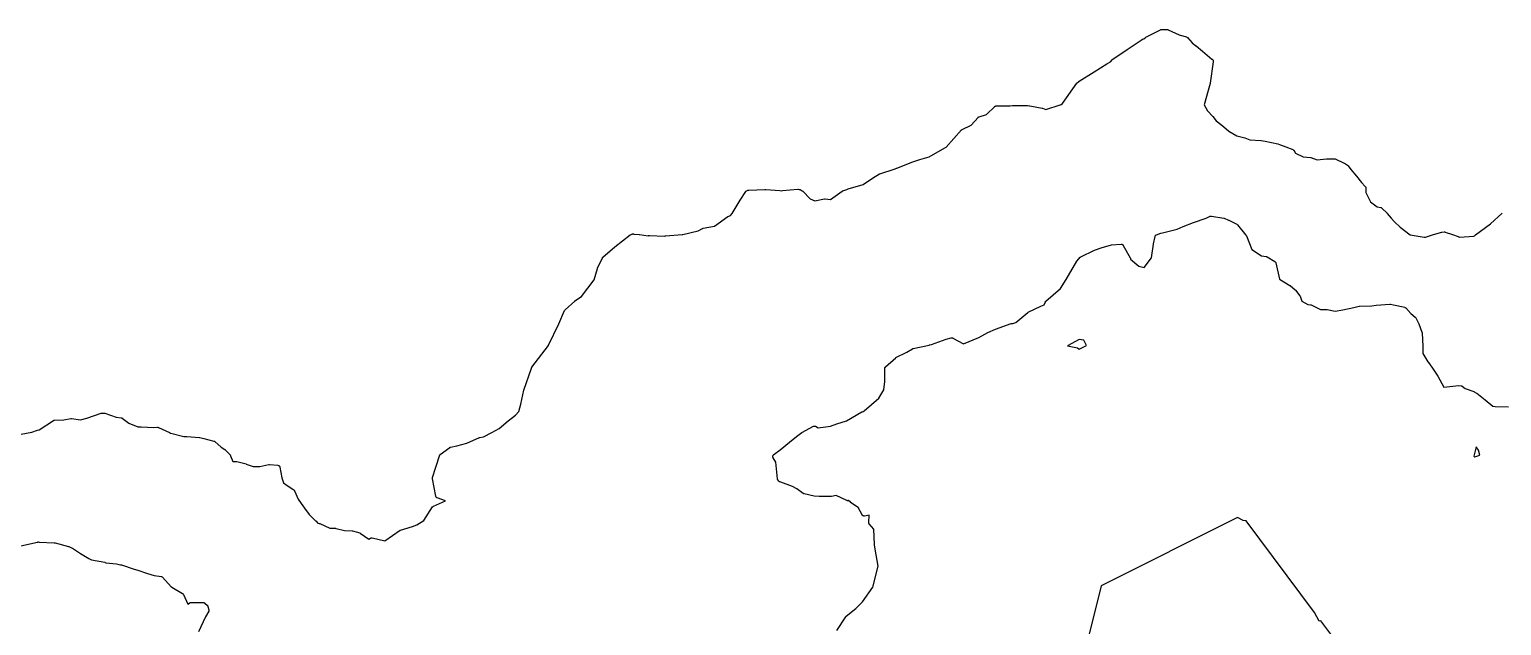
# Model space of a CAD drawing. Header units: millimetres. Extents: x 0 to 600, y 0 to 900.
# Drawn here: x 142.46 to 189.04, y 120.25 to 139.1 of the extents above; entities that cross this region are included whole.
import ezdxf

# ---------------------------------------------------------------- set-up
doc = ezdxf.new("R2010")
doc.units = ezdxf.units.MM
doc.layers.add('CORTE', color=1, linetype='Continuous')
doc.layers.add('GRABADO', color=5, linetype='Continuous')

msp = doc.modelspace()

# ---------------------------------------------------------------- linework, layer by layer
at = {"layer": 'CORTE'}
for points in [[(142.194, 126.301), (142.53, 126.358), (142.707, 126.423), (142.712, 126.425), (142.76, 126.435), (143.214, 126.729), (143.221, 126.732), (143.233, 126.737), (143.245, 126.739), (143.54, 126.752), (143.763, 126.789), (143.769, 126.79), (143.78, 126.79), (143.784, 126.79), (144.067, 126.754), (144.277, 126.807), (144.729, 126.959), (144.736, 126.961), (144.746, 126.962), (144.827, 126.962), (144.837, 126.961), (144.843, 126.959), (145.202, 126.841), (145.358, 126.819), (145.363, 126.817), (145.367, 126.816), (145.377, 126.813), (145.387, 126.807), (145.603, 126.647), (145.884, 126.534), (145.995, 126.525), (146.39, 126.513), (146.508, 126.517), (146.516, 126.516), (146.527, 126.514), (146.533, 126.512), (146.535, 126.511), (146.887, 126.354), (146.891, 126.352), (146.923, 126.333), (146.929, 126.331), (146.931, 126.331), (147.341, 126.223), (147.438, 126.223), (147.842, 126.194), (147.849, 126.193), (147.976, 126.16), (148.29, 126.081), (148.297, 126.079), (148.31, 126.073), (148.319, 126.067), (148.526, 125.887), (148.643, 125.812), (148.646, 125.81), (148.651, 125.806), (148.807, 125.643), (148.813, 125.637), (148.82, 125.625), (148.823, 125.617), (148.888, 125.437), (149.008, 125.429), (149.015, 125.429), (149.31, 125.355), (149.314, 125.354), (149.539, 125.277), (149.748, 125.277), (150.035, 125.343), (150.042, 125.344), (150.049, 125.344), (150.055, 125.344), (150.316, 125.315), (150.321, 125.314), (150.33, 125.312), (150.338, 125.309), (150.347, 125.305), (150.355, 125.299), (150.36, 125.294), (150.367, 125.287), (150.372, 125.279), (150.376, 125.271), (150.38, 125.262), (150.381, 125.255), (150.441, 124.917), (150.5, 124.764), (150.616, 124.672), (150.821, 124.538), (150.827, 124.533), (150.833, 124.527), (150.84, 124.519), (150.844, 124.511), (150.846, 124.508), (150.963, 124.239), (151.055, 124.11), (151.056, 124.108), (151.156, 123.953), (151.303, 123.76), (151.512, 123.561), (151.515, 123.558), (151.582, 123.479), (151.627, 123.472), (151.635, 123.471), (151.645, 123.468), (151.966, 123.328), (152.146, 123.321), (152.153, 123.32), (152.158, 123.319), (152.423, 123.249), (152.666, 123.242), (152.675, 123.241), (152.907, 123.18), (152.916, 123.177), (152.926, 123.171), (153.193, 122.981), (153.253, 123.012), (153.259, 123.014), (153.263, 123.015), (153.271, 123.017), (153.287, 123.019), (153.297, 123.017), (153.3, 123.017), (153.706, 122.921), (154.19, 123.258), (154.193, 123.26), (154.202, 123.265), (154.575, 123.374), (154.72, 123.436), (154.933, 123.563), (155.215, 123.998), (155.219, 124.003), (155.228, 124.012), (155.236, 124.018), (155.239, 124.02), (155.243, 124.022), (155.624, 124.192), (155.362, 124.28), (155.357, 124.282), (155.352, 124.285), (155.345, 124.289), (155.339, 124.294), (155.33, 124.303), (155.324, 124.313), (155.318, 124.323), (155.316, 124.334), (155.211, 124.883), (155.21, 124.89), (155.208, 124.896), (155.208, 124.914), (155.211, 124.925), (155.434, 125.616), (155.436, 125.621), (155.438, 125.626), (155.442, 125.634), (155.448, 125.641), (155.453, 125.646), (155.458, 125.65), (155.755, 125.88), (155.762, 125.885), (155.771, 125.889), (155.78, 125.892), (155.982, 125.928), (156.297, 126.017), (156.696, 126.193), (156.701, 126.195), (156.706, 126.197), (156.711, 126.198), (156.822, 126.216), (157.093, 126.352), (157.325, 126.477), (157.606, 126.723), (157.608, 126.725), (157.84, 126.901), (157.945, 127.017), (158.005, 127.246), (158.1, 127.689), (158.101, 127.694), (158.343, 128.382), (158.348, 128.397), (158.35, 128.401), (158.353, 128.406), (158.356, 128.412), (158.877, 129.103), (158.879, 129.107), (158.88, 129.107), (158.884, 129.117), (159.207, 129.79), (159.392, 130.208), (159.395, 130.215), (159.402, 130.224), (159.407, 130.229), (159.713, 130.509), (159.715, 130.511), (159.72, 130.514), (159.93, 130.653), (160.329, 131.182), (160.433, 131.541), (160.435, 131.547), (160.437, 131.552), (160.591, 131.875), (160.593, 131.88), (160.597, 131.885), (160.603, 131.893), (160.981, 132.22), (161.467, 132.597), (161.472, 132.6), (161.477, 132.603), (161.519, 132.624), (161.525, 132.627), (161.531, 132.628), (161.537, 132.63), (161.544, 132.631), (161.551, 132.631), (161.558, 132.631), (161.565, 132.63), (161.571, 132.628), (161.579, 132.626), (161.582, 132.624), (161.756, 132.611), (161.758, 132.611), (162.033, 132.572), (162.046, 132.578), (162.052, 132.58), (162.062, 132.582), (162.07, 132.583), (162.075, 132.583), (162.548, 132.56), (162.576, 132.569), (162.584, 132.571), (162.59, 132.571), (163.111, 132.607), (163.119, 132.608), (163.12, 132.607), (163.134, 132.61), (163.615, 132.725), (163.757, 132.804), (163.763, 132.807), (163.775, 132.811), (163.78, 132.812), (164.135, 132.879), (164.559, 133.177), (164.567, 133.181), (164.642, 133.21), (164.696, 133.274), (164.948, 133.701), (165.123, 133.968), (165.127, 133.974), (165.134, 133.981), (165.142, 133.988), (165.148, 133.991), (165.178, 134.008), (165.186, 134.011), (165.196, 134.014), (165.206, 134.015), (165.22, 134.015), (165.732, 134.034), (165.736, 134.034), (165.762, 134.031), (166.199, 134), (166.202, 134), (166.246, 133.994), (166.286, 134), (166.776, 134.042), (166.782, 134.042), (166.814, 134.039), (166.82, 134.039), (166.828, 134.037), (166.832, 134.035), (166.841, 134.032), (166.91, 133.99), (166.914, 133.988), (166.922, 133.982), (166.925, 133.978), (167.158, 133.742), (167.31, 133.678), (167.613, 133.736), (167.618, 133.737), (167.626, 133.737), (167.633, 133.737), (167.804, 133.716), (168.179, 133.987), (168.184, 133.99), (168.194, 133.995), (168.322, 134.039), (168.367, 134.055), (168.838, 134.197), (169.136, 134.396), (169.137, 134.397), (169.358, 134.528), (169.366, 134.532), (169.854, 134.692), (169.897, 134.705), (169.903, 134.706), (169.907, 134.706), (170.408, 134.906), (170.409, 134.907), (170.634, 134.985), (170.636, 134.986), (170.932, 135.068), (171.424, 135.351), (171.442, 135.363), (171.444, 135.364), (171.462, 135.374), (171.954, 135.918), (171.957, 135.922), (171.958, 135.923), (171.966, 135.929), (171.974, 135.933), (172.256, 136.07), (172.475, 136.316), (172.48, 136.321), (172.485, 136.325), (172.493, 136.33), (172.501, 136.334), (172.505, 136.335), (172.742, 136.41), (173.001, 136.659), (173.005, 136.663), (173.01, 136.666), (173.017, 136.671), (173.026, 136.674), (173.032, 136.676), (173.039, 136.678), (173.048, 136.679), (173.494, 136.679), (173.563, 136.69), (173.569, 136.691), (174.034, 136.691), (174.039, 136.691), (174.108, 136.681), (174.11, 136.681), (174.509, 136.607), (174.512, 136.606), (174.516, 136.605), (174.622, 136.568), (175.075, 136.713), (175.08, 136.715), (175.087, 136.716), (175.11, 136.718), (175.145, 136.753), (175.604, 137.396), (175.608, 137.403), (175.616, 137.41), (175.665, 137.455), (175.669, 137.458), (175.673, 137.461), (176.15, 137.756), (176.553, 138.004), (176.554, 138.004), (176.663, 138.068), (176.726, 138.142), (176.729, 138.146), (176.735, 138.152), (177.193, 138.463), (177.665, 138.782), (177.67, 138.785), (177.678, 138.789), (177.687, 138.792), (177.691, 138.793), (177.723, 138.799), (177.776, 138.846), (177.782, 138.851), (177.787, 138.853), (178.25, 139.089), (178.258, 139.093), (178.267, 139.095), (178.273, 139.096), (178.278, 139.096), (178.458, 139.096), (178.464, 139.096), (178.472, 139.094), (178.482, 139.092), (178.487, 139.089), (178.836, 138.929), (178.871, 138.912), (179.067, 138.86), (179.073, 138.858), (179.08, 138.855), (179.088, 138.85), (179.097, 138.843), (179.102, 138.837), (179.247, 138.67), (179.371, 138.58), (179.372, 138.578), (179.573, 138.414), (179.873, 138.157), (179.875, 138.155), (179.882, 138.153), (179.891, 138.146), (179.897, 138.141), (179.905, 138.132), (179.911, 138.121), (179.914, 138.116), (179.916, 138.109), (179.918, 138.1), (179.919, 138.091), (179.919, 138.082), (179.919, 138.077), (179.825, 137.393), (179.825, 137.388), (179.759, 137.162), (179.627, 136.714), (179.74, 136.523), (179.902, 136.342), (179.903, 136.341), (180.011, 136.207), (180.186, 136.068), (180.329, 135.955), (180.33, 135.955), (180.416, 135.882), (180.66, 135.728), (180.914, 135.665), (180.917, 135.664), (181.076, 135.61), (181.426, 135.585), (181.43, 135.584), (181.558, 135.563), (181.56, 135.563), (181.959, 135.475), (182.012, 135.459), (182.014, 135.459), (182.216, 135.387), (182.218, 135.386), (182.433, 135.301), (182.441, 135.297), (182.449, 135.291), (182.453, 135.287), (182.456, 135.284), (182.463, 135.276), (182.516, 135.181), (182.764, 135.068), (182.995, 135.05), (183.004, 135.049), (183.01, 135.047), (183.206, 134.975), (183.502, 135), (183.504, 135), (183.742, 135.008), (183.746, 135.008), (183.754, 135.007), (183.762, 135.005), (183.769, 135.003), (183.774, 135.001), (184.063, 134.873), (184.07, 134.87), (184.164, 134.804), (184.17, 134.801), (184.178, 134.793), (184.183, 134.788), (184.267, 134.667), (184.454, 134.46), (184.456, 134.458), (184.612, 134.258), (184.729, 134.129), (184.732, 134.124), (184.738, 134.116), (184.742, 134.104), (184.744, 134.098), (184.746, 134.089), (184.746, 134.08), (184.744, 133.943), (184.889, 133.647), (185.108, 133.49), (185.218, 133.467), (185.225, 133.466), (185.233, 133.462), (185.244, 133.456), (185.252, 133.449), (185.418, 133.282), (185.42, 133.279), (185.543, 133.131), (185.653, 133.016), (185.836, 132.844), (186.15, 132.606), (186.593, 132.533), (186.635, 132.533), (186.891, 132.609), (187.149, 132.681), (187.153, 132.682), (187.222, 132.693), (187.228, 132.694), (187.232, 132.694), (187.239, 132.693), (187.248, 132.692), (187.253, 132.69), (187.486, 132.612), (187.486, 132.612), (187.671, 132.547), (187.678, 132.545), (187.683, 132.542), (187.708, 132.527), (188.163, 132.563), (188.18, 132.568), (188.221, 132.597), (188.689, 132.945), (189.057, 133.285)], [(184.68, 118.578), (183.322, 120.393), (183.27, 120.388), (183.121, 120.662), (180.956, 123.556), (180.862, 123.565), (180.682, 123.66), (176.374, 121.504), (175.609, 118.444)]]:
    msp.add_lwpolyline(points, dxfattribs=at)
at = {"layer": 'GRABADO'}
for points in [[(168.008, 120.093), (168.286, 120.527), (168.294, 120.536), (168.3, 120.541), (168.609, 120.785), (168.813, 120.995), (169.147, 121.456), (169.314, 122.125), (169.219, 122.666), (169.194, 122.803), (169.194, 122.809), (169.178, 123.291), (169.031, 123.46), (169.029, 123.463), (169.023, 123.47), (169.018, 123.484), (169.015, 123.495), (169.014, 123.503), (169.014, 123.51), (169.03, 123.737), (168.881, 123.71), (168.877, 123.71), (168.87, 123.709), (168.864, 123.71), (168.853, 123.711), (168.842, 123.715), (168.835, 123.718), (168.827, 123.723), (168.822, 123.727), (168.817, 123.731), (168.811, 123.738), (168.805, 123.746), (168.685, 123.981), (168.442, 124.141), (168.438, 124.144), (168.378, 124.198), (168.354, 124.195), (168.35, 124.195), (168.341, 124.195), (168.33, 124.196), (168.323, 124.199), (168.318, 124.2), (167.987, 124.355), (167.834, 124.33), (167.828, 124.33), (167.452, 124.33), (167.292, 124.339), (167.286, 124.34), (166.971, 124.409), (166.967, 124.41), (166.959, 124.413), (166.949, 124.418), (166.945, 124.421), (166.739, 124.573), (166.608, 124.641), (166.231, 124.777), (166.202, 124.787), (166.197, 124.789), (166.188, 124.794), (166.182, 124.798), (166.175, 124.804), (166.168, 124.812), (166.136, 124.856), (166.132, 124.863), (166.13, 124.868), (166.129, 124.872), (166.126, 124.88), (166.125, 124.889), (166.071, 125.418), (165.991, 125.554), (165.988, 125.56), (165.986, 125.565), (165.983, 125.574), (165.982, 125.582), (165.981, 125.587), (165.981, 125.596), (165.982, 125.6), (165.983, 125.608), (165.986, 125.618), (165.988, 125.623), (165.99, 125.627), (165.995, 125.634), (166.004, 125.645), (166.01, 125.65), (166.209, 125.806), (166.503, 126.044), (166.503, 126.045), (166.733, 126.226), (166.734, 126.226), (166.896, 126.346), (166.9, 126.35), (167.267, 126.547), (167.272, 126.549), (167.279, 126.552), (167.288, 126.555), (167.295, 126.555), (167.302, 126.556), (167.308, 126.555), (167.315, 126.555), (167.324, 126.552), (167.333, 126.549), (167.42, 126.501), (167.806, 126.551), (168.002, 126.626), (168.005, 126.627), (168.317, 126.718), (168.799, 127.001), (168.805, 127.004), (168.812, 127.007), (168.816, 127.008), (168.838, 127.014), (168.875, 127.039), (169.335, 127.437), (169.496, 127.7), (169.529, 127.96), (169.522, 128.373), (169.523, 128.382), (169.525, 128.388), (169.526, 128.393), (169.53, 128.403), (169.537, 128.414), (169.543, 128.422), (169.547, 128.425), (169.868, 128.712), (169.877, 128.718), (170.222, 128.891), (170.401, 128.999), (170.406, 129.003), (170.416, 129.007), (170.422, 129.008), (170.929, 129.117), (170.943, 129.12), (171.001, 129.136), (171.462, 129.302), (171.624, 129.345), (171.634, 129.347), (171.645, 129.347), (171.656, 129.346), (171.667, 129.342), (171.672, 129.34), (171.676, 129.338), (172.013, 129.15), (172.497, 129.356), (172.785, 129.516), (172.788, 129.517), (173.023, 129.62), (173.026, 129.621), (173.524, 129.793), (173.528, 129.794), (173.538, 129.797), (173.546, 129.797), (173.552, 129.797), (173.56, 129.796), (173.566, 129.795), (173.574, 129.793), (173.67, 129.825), (174.049, 130.144), (174.052, 130.147), (174.058, 130.152), (174.063, 130.154), (174.458, 130.346), (174.461, 130.347), (174.564, 130.386), (174.605, 130.486), (174.609, 130.493), (174.613, 130.499), (174.617, 130.504), (174.622, 130.508), (175.087, 130.905), (175.266, 131.186), (175.603, 131.774), (175.606, 131.779), (175.609, 131.783), (175.711, 131.896), (175.716, 131.9), (175.723, 131.905), (175.731, 131.909), (176.16, 132.113), (176.163, 132.114), (176.371, 132.189), (176.373, 132.19), (176.693, 132.282), (176.7, 132.284), (176.999, 132.307), (177.007, 132.307), (177.019, 132.306), (177.027, 132.304), (177.04, 132.299), (177.048, 132.294), (177.052, 132.291), (177.06, 132.284), (177.068, 132.274), (177.071, 132.269), (177.287, 131.878), (177.289, 131.873), (177.294, 131.86), (177.296, 131.847), (177.296, 131.84), (177.297, 131.836), (177.566, 131.608), (177.728, 131.565), (177.959, 131.872), (178.027, 132.311), (178.028, 132.314), (178.08, 132.554), (178.081, 132.559), (178.084, 132.567), (178.088, 132.574), (178.091, 132.579), (178.094, 132.584), (178.102, 132.592), (178.108, 132.597), (178.111, 132.599), (178.117, 132.603), (178.124, 132.606), (178.256, 132.656), (178.261, 132.657), (178.308, 132.669), (178.78, 132.779), (178.966, 132.86), (179.296, 132.987), (179.297, 132.987), (179.692, 133.13), (179.821, 133.19), (179.827, 133.192), (179.832, 133.193), (179.837, 133.194), (179.844, 133.195), (179.853, 133.195), (179.859, 133.194), (180.257, 133.133), (180.267, 133.131), (180.404, 133.069), (180.406, 133.068), (180.659, 132.937), (180.665, 132.934), (180.671, 132.929), (180.677, 132.924), (180.681, 132.919), (180.953, 132.587), (180.955, 132.583), (180.956, 132.582), (180.959, 132.579), (180.963, 132.572), (180.965, 132.566), (181.137, 132.134), (181.442, 131.939), (181.442, 131.939), (181.597, 131.916), (181.605, 131.915), (181.618, 131.91), (181.624, 131.907), (181.87, 131.757), (181.876, 131.753), (181.88, 131.75), (181.882, 131.748), (181.888, 131.741), (181.897, 131.729), (181.9, 131.72), (181.901, 131.715), (182.012, 131.204), (182.013, 131.202), (182.014, 131.198), (182.343, 130.997), (182.347, 130.995), (182.51, 130.867), (182.515, 130.863), (182.521, 130.857), (182.523, 130.854), (182.658, 130.675), (182.662, 130.669), (182.665, 130.661), (182.667, 130.657), (182.716, 130.505), (182.913, 130.4), (182.996, 130.392), (183.008, 130.39), (183.018, 130.386), (183.308, 130.237), (183.511, 130.237), (183.516, 130.237), (183.521, 130.236), (183.775, 130.188), (184.017, 130.232), (184.369, 130.302), (184.539, 130.344), (184.542, 130.345), (184.548, 130.346), (184.94, 130.355), (185.068, 130.376), (185.509, 130.411), (185.519, 130.411), (185.529, 130.409), (185.617, 130.385), (185.977, 130.309), (185.981, 130.307), (185.992, 130.304), (186.001, 130.298), (186.004, 130.296), (186.011, 130.29), (186.175, 130.11), (186.309, 129.998), (186.313, 129.994), (186.318, 129.99), (186.323, 129.983), (186.326, 129.977), (186.425, 129.792), (186.427, 129.787), (186.523, 129.522), (186.525, 129.514), (186.526, 129.507), (186.552, 129.066), (186.552, 129.063), (186.546, 128.852), (186.707, 128.584), (186.771, 128.508), (186.773, 128.505), (186.832, 128.422), (186.833, 128.422), (187.024, 128.132), (187.026, 128.13), (187.211, 127.789), (187.686, 127.834), (187.692, 127.834), (187.759, 127.83), (187.765, 127.829), (187.768, 127.829), (187.775, 127.827), (187.784, 127.823), (187.792, 127.819), (187.894, 127.742), (188.166, 127.648), (188.172, 127.646), (188.178, 127.642), (188.253, 127.597), (188.256, 127.595), (188.524, 127.388), (188.768, 127.185), (188.834, 127.177), (189.261, 127.163)], [(142.188, 122.766), (142.708, 122.886), (142.719, 122.888), (142.724, 122.889), (142.732, 122.889), (142.736, 122.889), (142.76, 122.888), (143.242, 122.866), (143.246, 122.866), (143.268, 122.862), (143.692, 122.748), (143.697, 122.746), (143.702, 122.744), (143.808, 122.696), (143.811, 122.695), (143.815, 122.692), (144.07, 122.52), (144.335, 122.365), (144.421, 122.32), (144.84, 122.246), (144.848, 122.243), (144.872, 122.233), (145.211, 122.193), (145.339, 122.17), (145.356, 122.167), (145.362, 122.166), (145.367, 122.164), (145.768, 122.028), (145.889, 121.993), (146.189, 121.895), (146.406, 121.833), (146.63, 121.796), (146.636, 121.794), (146.64, 121.793), (146.644, 121.791), (146.654, 121.786), (146.662, 121.78), (146.667, 121.775), (146.945, 121.473), (146.949, 121.47), (146.959, 121.455), (146.959, 121.455), (147.303, 121.262), (147.309, 121.258), (147.314, 121.254), (147.318, 121.251), (147.321, 121.247), (147.325, 121.242), (147.331, 121.233), (147.334, 121.227), (147.466, 120.918), (147.518, 120.959), (147.521, 120.962), (147.529, 120.967), (147.541, 120.971), (147.551, 120.974), (147.559, 120.975), (147.962, 120.975), (147.972, 120.973), (147.98, 120.971), (147.989, 120.968), (147.998, 120.963), (148.005, 120.958), (148.088, 120.883), (148.092, 120.879), (148.097, 120.873), (148.103, 120.862), (148.105, 120.857), (148.106, 120.853), (148.135, 120.748), (148.136, 120.742), (148.137, 120.733), (148.137, 120.725), (148.136, 120.713), (148.133, 120.704), (148.13, 120.696), (148.024, 120.524), (147.809, 120.048)]]:
    msp.add_lwpolyline(points, dxfattribs=at)
for points in [[(175.821, 129.27), (175.679, 129.296), (175.309, 129.094), (175.62, 129.027), (175.676, 128.982), (175.906, 129.098), (175.821, 129.27)], [(188.242, 125.902), (188.164, 125.607), (188.185, 125.578), (188.2, 125.578), (188.352, 125.637), (188.314, 125.787), (188.242, 125.902)]]:
    msp.add_lwpolyline(points, close=True, dxfattribs=at)

doc.saveas('drawing.dxf')
